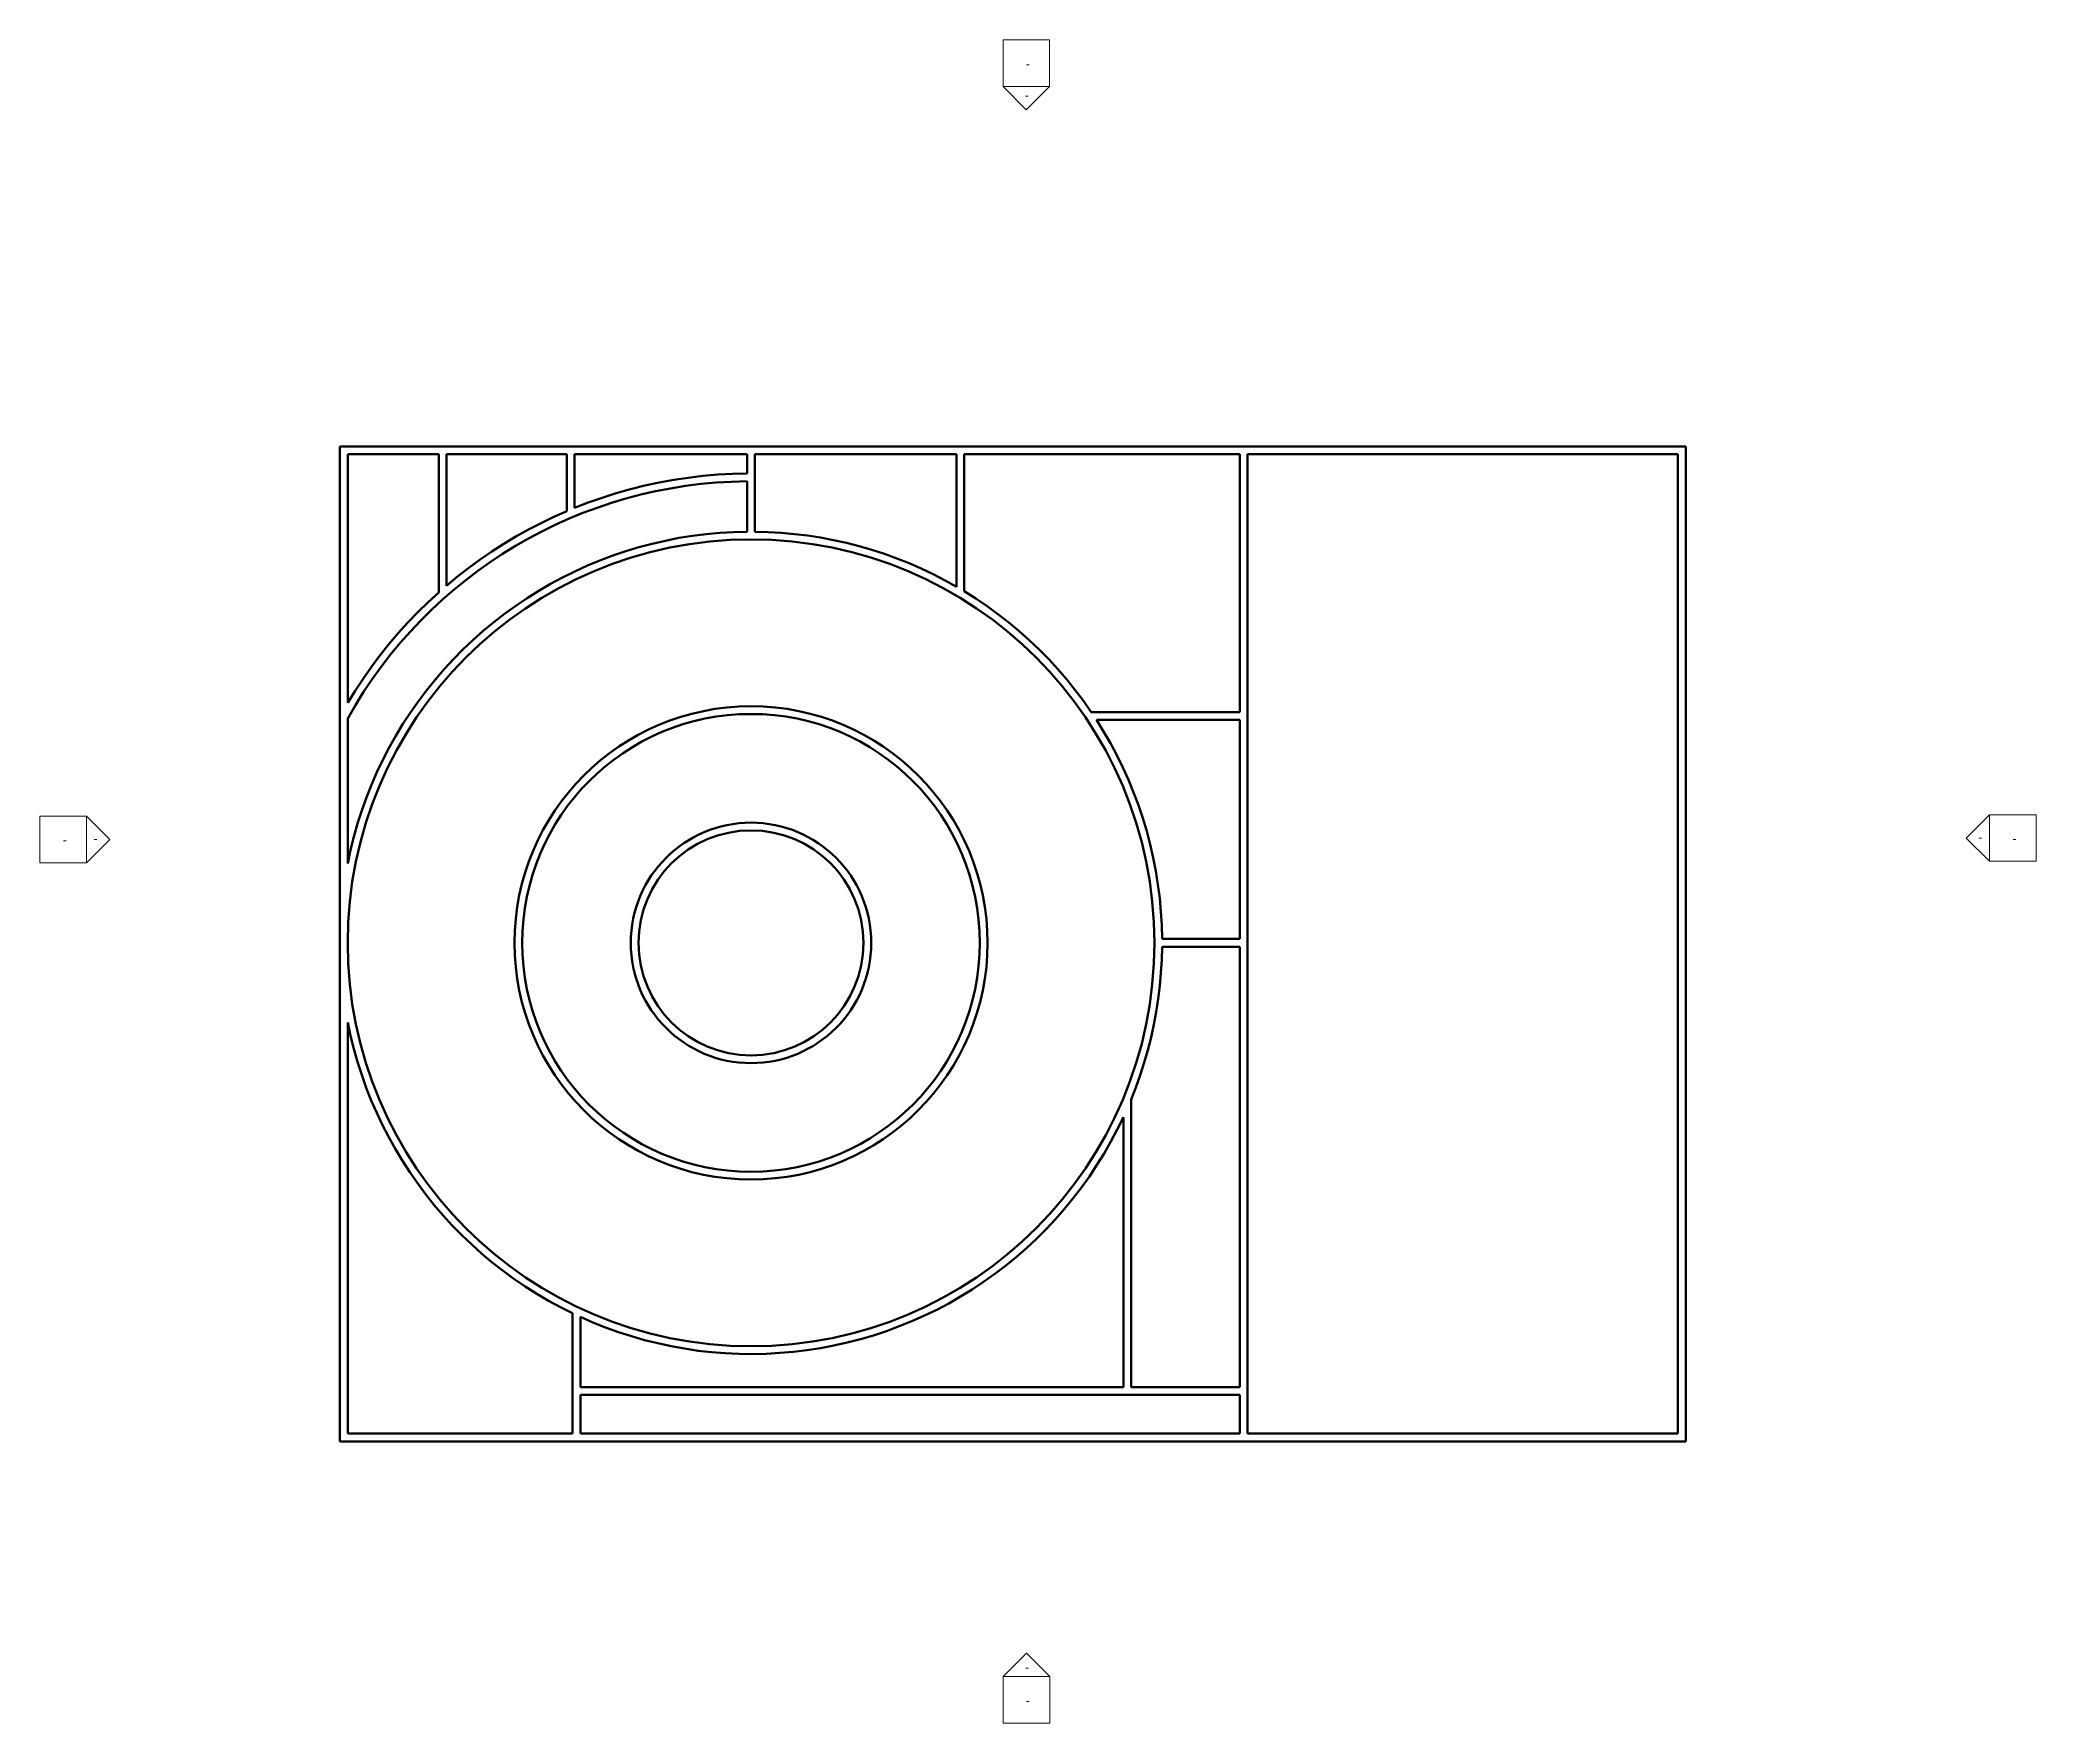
# Model space of a CAD drawing. Header units: inches. Extents: x -1067 to 992, y -835 to 901.
import ezdxf

# ---------------------------------------------------------------- set-up
doc = ezdxf.new("R2010")
doc.units = ezdxf.units.IN
doc.header["$MEASUREMENT"] = 0
doc.layers.add('A-ANNO-SYMB', color=6, linetype='Continuous', lineweight=9)
doc.layers.add('A-WALL', color=2, linetype='Continuous', lineweight=13)

# ---------------------------------------------------------------- blocks, each defined once
blk = doc.blocks.new('Elevation - Detail Number-151647-Arena C Ring')
at = {"layer": 'A-ANNO-SYMB'}
for p, q in [((-0.25, -0.25), (-0.25, 0.25)), ((-0.25, 0.25), (0.25, 0.25)), ((0.25, 0.25), (0.25, -0.25)), ((0.25, -0.25), (-0.25, -0.25))]:
    blk.add_line(p, q, dxfattribs=at)
blk = doc.blocks.new('Elevation - Detail Number-151370-Arena C Ring')
at = {"layer": 'A-ANNO-SYMB'}
for p, q in [((0, 0.25), (-0.25, 0)), ((0.25, 0), (0, 0.25)), ((-0.25, 0), (0.25, 0))]:
    blk.add_line(p, q, dxfattribs=at)
blk = doc.blocks.new('Elevation - Detail Number-V1-Arena C Ring')
at = {"layer": 'A-ANNO-SYMB'}
for p, q in [((0, 0.25), (-0.25, 0)), ((0.25, 0), (0, 0.25)), ((-0.25, 0), (0.25, 0))]:
    blk.add_line(p, q, dxfattribs=at)

msp = doc.modelspace()

# ---------------------------------------------------------------- linework, layer by layer
at = {"layer": 'A-WALL', "lineweight": 50}
for p, q in [((-757.4, -544.1), (-757.4, 481.9)), ((-757.4, 481.9), (630.6, 481.9)), ((-749.4, 473.9), (-749.4, 217.3)), ((-655.4, 473.9), (-749.4, 473.9)), ((-655.4, 331.3), (-655.4, 473.9)), ((-523.4, 473.9), (-647.4, 473.9)), ((-647.4, 473.9), (-647.4, 338.2)), ((-523.4, 415.1), (-523.4, 473.9)), ((-337.4, 473.9), (-515.4, 473.9)), ((-515.4, 473.9), (-515.4, 418.4)), ((-337.4, 453.9), (-337.4, 473.9)), ((-329.4, 473.9), (-329.4, 393.9)), ((-121.4, 473.9), (-329.4, 473.9)), ((-121.4, 337.1), (-121.4, 473.9)), ((170.6, 473.9), (-113.4, 473.9)), ((-113.4, 473.9), (-113.4, 332.4)), ((170.6, 207.9), (170.6, 473.9)), ((178.6, 473.9), (178.6, -536.1)), ((622.6, 473.9), (178.6, 473.9)), ((622.6, -536.1), (622.6, 473.9)), ((630.6, 481.9), (630.6, -544.1)), ((-337.4, 393.9), (-337.4, 445.9)), ((17.5, 207.9), (170.6, 207.9)), ((-749.4, 201.3), (-749.4, 51.9)), ((170.6, 199.9), (22.8, 199.9)), ((170.6, -26.1), (170.6, 199.9)), ((90.6, -26.1), (170.6, -26.1)), ((170.6, -34.1), (90.6, -34.1)), ((170.6, -488.1), (170.6, -34.1)), ((-749.4, -112.1), (-749.4, -536.1)), ((58.6, -191.7), (58.6, -488.1)), ((50.6, -488.1), (50.6, -209.9)), ((-517.4, -536.1), (-517.4, -412.1)), ((-509.4, -415.8), (-509.4, -488.1)), ((-509.4, -488.1), (50.6, -488.1)), ((58.6, -488.1), (170.6, -488.1)), ((-509.4, -496.1), (-509.4, -536.1)), ((170.6, -496.1), (-509.4, -496.1)), ((170.6, -536.1), (170.6, -496.1)), ((630.6, -544.1), (-757.4, -544.1)), ((-749.4, -536.1), (-517.4, -536.1)), ((-509.4, -536.1), (170.6, -536.1)), ((178.6, -536.1), (622.6, -536.1))]:
    msp.add_line(p, q, dxfattribs=at)
for points in [[(-515.4, 418.4), (-501.2, 423.9), (-486.9, 428.9), (-472.4, 433.5), (-457.7, 437.7), (-443, 441.4), (-428.1, 444.6), (-413.1, 447.3), (-398.1, 449.6), (-383, 451.4), (-367.8, 452.7), (-352.6, 453.5), (-337.4, 453.9)], [(-647.4, 338.2), (-636.1, 347.6), (-624.6, 356.5), (-612.7, 365.2), (-600.7, 373.4), (-588.3, 381.3), (-575.8, 388.9), (-563, 396), (-550, 402.8), (-536.8, 409.1), (-523.4, 415.1)], [(-749.4, 51.9), (-746.5, 65.7), (-743, 79.4), (-739.2, 93), (-734.8, 106.5), (-730.1, 119.8), (-724.8, 132.9), (-719.2, 145.9), (-713.1, 158.6), (-706.6, 171.2), (-699.7, 183.5), (-692.4, 195.6), (-684.7, 207.4), (-676.5, 219), (-668, 230.3), (-659.2, 241.3), (-650, 252), (-640.4, 262.4), (-630.5, 272.5), (-620.2, 282.2), (-609.6, 291.6), (-598.8, 300.6), (-587.6, 309.3), (-576.1, 317.6), (-564.4, 325.5), (-552.4, 333), (-540.2, 340.1), (-527.8, 346.8), (-515.1, 353), (-502.2, 358.9), (-489.2, 364.3), (-475.9, 369.2), (-462.5, 373.8), (-449, 377.9), (-435.4, 381.5), (-421.6, 384.6), (-407.7, 387.4), (-393.8, 389.6), (-379.7, 391.4), (-365.7, 392.7), (-351.6, 393.5), (-337.4, 393.9)], [(-329.4, 393.9), (-315.8, 393.5), (-302.2, 392.8), (-288.6, 391.5), (-275.1, 389.9), (-261.6, 387.8), (-248.3, 385.3), (-235, 382.3), (-221.8, 378.9), (-208.7, 375.1), (-195.7, 370.9), (-182.9, 366.3), (-170.2, 361.3), (-157.8, 355.8), (-145.4, 350), (-133.3, 343.7), (-121.4, 337.1)], [(-749.4, 217.3), (-741.6, 229.9), (-733.5, 242.3), (-725, 254.4), (-716.1, 266.3), (-706.8, 277.9), (-697.2, 289.2), (-687.2, 300.2), (-676.9, 310.9), (-666.3, 321.2), (-655.4, 331.3)], [(-113.4, 332.4), (-101.6, 324.9), (-90, 317.1), (-78.7, 308.8), (-67.6, 300.2), (-56.8, 291.3), (-46.4, 282), (-36.2, 272.3), (-26.4, 262.4), (-16.9, 252.1), (-7.8, 241.5), (1, 230.6), (9.4, 219.4), (17.5, 207.9)], [(22.8, 199.9), (30.2, 188), (37.2, 175.8), (43.9, 163.4), (50.1, 150.8), (55.9, 138), (61.2, 124.9), (66.1, 111.8), (70.6, 98.4), (74.7, 85), (78.3, 71.4), (81.4, 57.7), (84.1, 43.9), (86.3, 30), (88.1, 16), (89.4, 2), (90.2, -12), (90.6, -26.1)], [(90.6, -34.1), (90.2, -47.6), (89.4, -61), (88.3, -74.4), (86.6, -87.8), (84.6, -101.2), (82.1, -114.4), (79.2, -127.6), (75.9, -140.6), (72.2, -153.6), (68.1, -166.4), (63.5, -179.1), (58.6, -191.7)], [(-517.4, -412.1), (-530, -405.8), (-542.3, -399.1), (-554.4, -391.9), (-566.3, -384.4), (-577.9, -376.5), (-589.2, -368.2), (-600.3, -359.6), (-611, -350.6), (-621.5, -341.2), (-631.6, -331.5), (-641.5, -321.4), (-650.9, -311.1), (-660.1, -300.4), (-668.8, -289.5), (-677.2, -278.2), (-685.3, -266.7), (-692.9, -254.9), (-700.2, -242.9), (-707, -230.6), (-713.4, -218.1), (-719.5, -205.4), (-725.1, -192.6), (-730.2, -179.5), (-734.9, -166.3), (-739.2, -152.9), (-743.1, -139.4), (-746.5, -125.8), (-749.4, -112.1)], [(50.6, -209.9), (44.4, -222.5), (37.8, -235), (30.8, -247.2), (23.4, -259.1), (15.6, -270.9), (7.4, -282.3), (-1.2, -293.5), (-10.1, -304.4), (-19.4, -315), (-29, -325.2), (-39, -335.2), (-49.3, -344.8), (-59.9, -354.1), (-70.8, -363), (-82, -371.5), (-93.5, -379.7), (-105.2, -387.4), (-117.2, -394.8), (-129.4, -401.8), (-141.9, -408.4), (-154.6, -414.5), (-167.4, -420.2), (-180.5, -425.5), (-193.7, -430.4), (-207.1, -434.8), (-220.6, -438.8), (-234.2, -442.3), (-247.9, -445.4), (-261.8, -448), (-275.7, -450.1), (-289.7, -451.8), (-303.7, -453), (-317.8, -453.8), (-331.8, -454.1), (-345.9, -453.9), (-360, -453.3), (-374, -452.1), (-388, -450.6), (-402, -448.5), (-415.8, -446), (-429.6, -443), (-443.2, -439.6), (-456.8, -435.7), (-470.2, -431.4), (-483.4, -426.7), (-496.5, -421.5), (-509.4, -415.8)]]:
    msp.add_lwpolyline(points, dxfattribs=at)
for radius, start, end in [(476, 90.4815, 150.9209), (416, 0, 180), (244, 0, 180), (236, 0, 180), (124, 0, 180), (116, 0, 180), (416, 180, 360), (244, 180, 360), (236, 180, 360), (124, 180, 360), (116, 180, 360)]:
    msp.add_arc((-333.4, -30.1), radius, start, end, dxfattribs=at)

# ---------------------------------------------------------------- block references
at = {"layer": 'A-ANNO-SYMB', "xscale": 95.99999999999994, "yscale": 95.99999999999994, "zscale": 95.99999999999994}
for name, p in [('Elevation - Detail Number-151647-Arena C Ring', (-49.5, 877)), ('Elevation - Detail Number-151647-Arena C Ring', (-1042.8, 76.6)), ('Elevation - Detail Number-151647-Arena C Ring', (968, 78)), ('Elevation - Detail Number-151370-Arena C Ring', (-49.3, -786.6)), ('Elevation - Detail Number-151647-Arena C Ring', (-49.3, -810.6))]:
    msp.add_blockref(name, p, dxfattribs=at)
at = {"layer": 'A-ANNO-SYMB', "extrusion": (0, 0, -1), "xscale": 95.99999999999994, "yscale": 95.99999999999994, "zscale": 95.99999999999994}
for p, rotation in [((49.5, 853), 180), ((1018.8, 76.6), 90.00000000000038)]:
    msp.add_blockref('Elevation - Detail Number-V1-Arena C Ring', p, dxfattribs=dict(at, rotation=rotation))
at = {"layer": 'A-ANNO-SYMB', "xscale": 95.99999999999994, "yscale": 95.99999999999994, "zscale": 95.99999999999994, "rotation": 90}
msp.add_blockref('Elevation - Detail Number-151370-Arena C Ring', (944, 78), dxfattribs=at)

# ---------------------------------------------------------------- next in the draw order: texts
at = {"layer": 'A-ANNO-SYMB', "char_height": 8.852, "width": 4.86, "attachment_point": 2, "line_spacing_factor": 0.938532, "bg_fill": 3, "box_fill_scale": 1.25, "bg_fill_color": 0, "bg_fill_transparency": 0}
for insert in [(-47.9, 880.8), (-49, 848.3), (-1041.2, 80.4), (-1009.4, 81.9), (934.5, 83.2), (969.6, 81.8), (-48.8, -772.4), (-47.8, -806.8)]:
    msp.add_mtext('\\fArial|b0|i0|c0|p34|;-', dxfattribs=dict(at, insert=insert))

doc.saveas('drawing.dxf')
